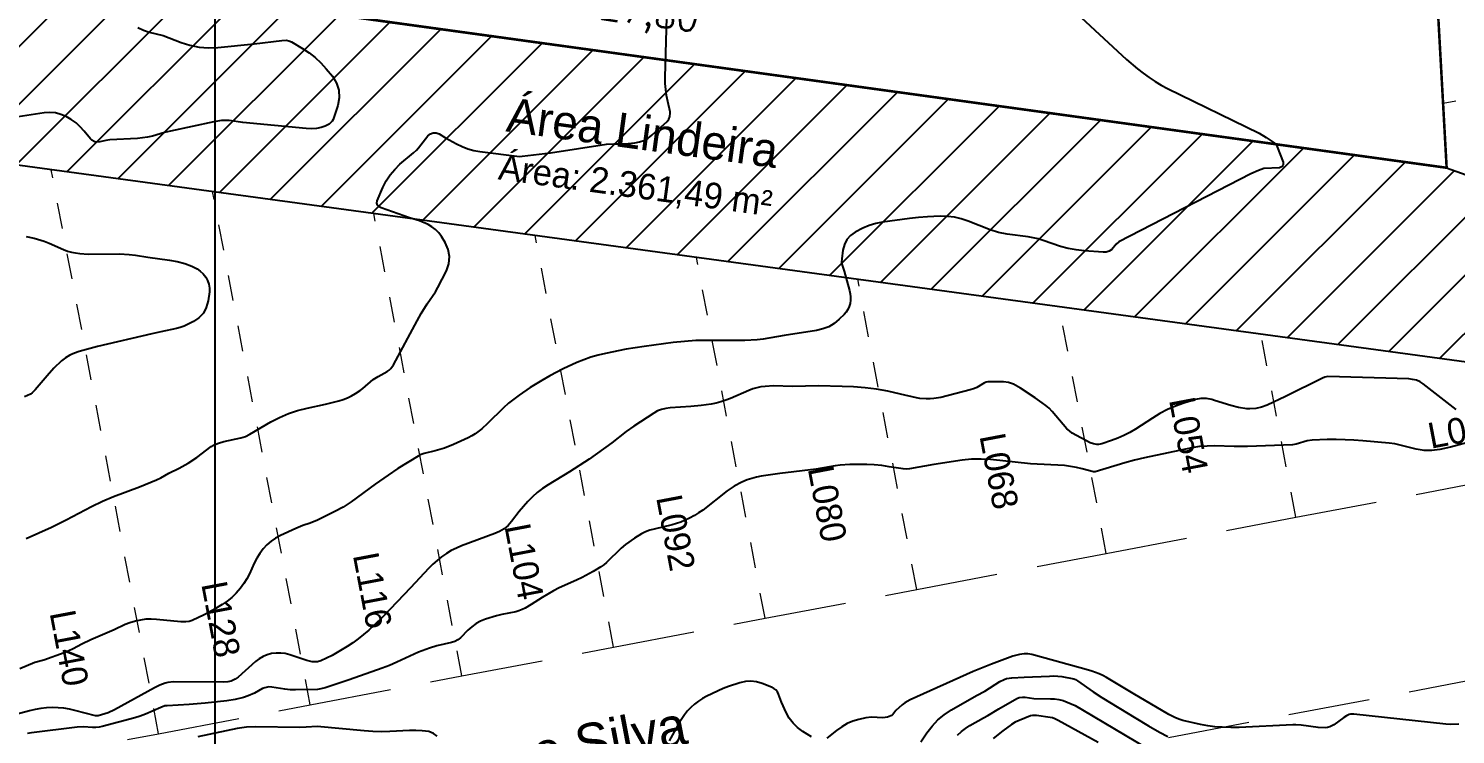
# Model space of a CAD drawing. Header units: metres. Extents: x 509389 to 509735, y 7767634 to 7768027.
# Drawn here: x 509500.5 to 509611.4, y 7767711.3 to 7767766.2 of the extents above; entities that cross this region are included whole.
import ezdxf

# ---------------------------------------------------------------- set-up
doc = ezdxf.new("R2010")
doc.units = ezdxf.units.M
doc.linetypes.add('DASHED', pattern=[19.05, 12.7, -6.35])
doc.linetypes.add('TRACEJADO', pattern=[2, 1, -1])
for name, color, linetype in [('CANEVA', 252, 'Continuous'), ('CURVAS-INTERMEDIARIAS', 39, 'Continuous'), ('CURVAS-MESTRA', 34, 'Continuous'), ('LIMITE-L', 7, 'Continuous')]:
    doc.layers.add(name, color=color, linetype=linetype)
for name, color, linetype, lineweight in [('K-ALINHAMENTO', 10, 'Continuous', 9), ('P-URB', 2, 'Continuous', 9), ('textos', 2, 'Continuous', 9)]:
    doc.layers.add(name, color=color, linetype=linetype, lineweight=lineweight)
doc.styles.add('EC_NOMES', font='GOTHIC.TTF')
doc.styles.add('ROMANS', font='romans')
doc.dimstyles.new('COTAS_1.0-S', dxfattribs={"dimtxt": 2, "dimasz": 2, "dimexe": 1.25, "dimexo": 0.625, "dimgap": 1, "dimtad": 0, "dimzin": 0, "dimtxsty": 'ROMANS', "dimblk": 'ARCHTICK', "dimblk1": 'ARCHTICK', "dimblk2": 'ARCHTICK', "dimcen": 2.5, "dimse1": 1, "dimse2": 1, "dimsd1": 1, "dimsd2": 1, "dimclrd": 2, "dimclre": 2, "dimclrt": 2, "dimadec": 0, "dimazin": 0, "dimtfac": 1, "dimtmove": 0, "dimatfit": 3, "dimfxl": 1, "dimarcsym": 0})

# ---------------------------------------------------------------- blocks, each defined once
blk = doc.blocks.new('*D26')
at = {"layer": 'Defpoints', "color": 0}
for p in [(509608.79, 7767790.6), (509610.74, 7767755.39), (509608.01, 7767755.24)]:
    blk.add_point(p, dxfattribs=at)
at = {"layer": 'textos', "color": 2, "insert": (509607.04, 7767772.84), "char_height": 2, "attachment_point": 5, "rotation": 273.1822, "style": 'ROMANS'}
blk.add_mtext('35,27', dxfattribs=at)
blk = doc.blocks.new('_ArchTick')
at = {"color": 0, "linetype": 'ByBlock', "const_width": 0.15}
blk.add_lwpolyline([(-0.5, -0.5), (0.5, 0.5)], dxfattribs=at)
blk = doc.blocks.new('*D27')
at = {"layer": 'Defpoints', "color": 0}
for p in [(509484.58, 7767776.01), (509484.14, 7767772.84), (509610.74, 7767755.39)]:
    blk.add_point(p, dxfattribs=at)
at = {"layer": 'textos', "color": 2, "insert": (509547.88, 7767767.28), "char_height": 2, "attachment_point": 5, "rotation": 352.1506, "style": 'ROMANS'}
blk.add_mtext('127,80', dxfattribs=at)

msp = doc.modelspace()

# ---------------------------------------------------------------- hatches: boundary and pattern name
at = {"layer": 'LIMITE-L', "transparency": 33554534}
h = msp.add_hatch(dxfattribs=at)
h.set_pattern_fill('ANSI31', color=3, style=0)
h.paths.add_polyline_path([(509638.764, 7767745.408), (509610.743, 7767755.389), (509484.139, 7767772.843), (509484.325, 7767767.342), (509452.231, 7767761.345), (509491.804, 7767756.662), (509632.695, 7767737.503)])

# ---------------------------------------------------------------- linework, layer by layer
at = {"layer": 'CANEVA'}
msp.add_line((509515, 7767634.128), (509515, 7768027.326), dxfattribs=at)
at = {"layer": 'CURVAS-INTERMEDIARIAS'}
for points, elevation in [([(509582.326, 7767767.073), (509585.858, 7767763.805), (509586.714, 7767763.084), (509587.154, 7767762.738), (509587.608, 7767762.412), (509588.073, 7767762.104), (509588.556, 7767761.825), (509589.051, 7767761.564), (509596.167, 7767758.07), (509596.713, 7767757.751), (509597.332, 7767757.335), (509597.478, 7767757.2), (509597.577, 7767757.029), (509598.04, 7767755.825), (509598.045, 7767755.668), (509598.007, 7767755.54), (509597.905, 7767755.454), (509597.759, 7767755.397), (509596.536, 7767755.328), (509596.12, 7767755.181), (509595.51, 7767754.915), (509585.269, 7767749.618), (509585.044, 7767749.457), (509584.702, 7767749.023), (509584.504, 7767748.899), (509584.276, 7767748.834), (509584.04, 7767748.824), (509582.551, 7767748.937), (509581.933, 7767749.007), (509581.322, 7767749.123), (509580.717, 7767749.269), (509579.363, 7767749.732), (509578.983, 7767749.85), (509578.597, 7767749.946), (509578.205, 7767750.011), (509576.584, 7767750.218), (509575.903, 7767750.351), (509575.243, 7767750.56), (509573.538, 7767751.239), (509573.009, 7767751.417), (509572.472, 7767751.549), (509571.923, 7767751.612), (509571.365, 7767751.629), (509570.385, 7767751.584), (509569.685, 7767751.532), (509568.987, 7767751.456), (509566.892, 7767751.155), (509566.365, 7767751.047), (509565.85, 7767750.901), (509565.354, 7767750.7), (509564.748, 7767750.393), (509564.396, 7767750.121), (509564.109, 7767749.804), (509563.922, 7767749.42), (509563.8, 7767748.992), (509563.709, 7767748.301), (509563.704, 7767748.058), (509563.756, 7767747.821), (509563.901, 7767747.347), (509564.314, 7767745.842), (509564.365, 7767745.592), (509564.393, 7767745.342), (509564.386, 7767745.089), (509564.357, 7767744.837), (509564.287, 7767744.594), (509564.191, 7767744.367), (509564.055, 7767744.161), (509563.891, 7767743.97), (509563.516, 7767743.606), (509563.12, 7767743.29), (509562.697, 7767743.029), (509562.233, 7767742.851), (509561.742, 7767742.728), (509559.228, 7767742.344), (509557.6, 7767742.065), (509557.131, 7767742.007), (509556.185, 7767741.957), (509554.813, 7767741.945), (509553.186, 7767741.968), (509552.373, 7767741.946), (509550.595, 7767741.791), (509548.354, 7767741.498), (509546.961, 7767741.279), (509545.345, 7767740.957), (509544.776, 7767740.816), (509544.214, 7767740.655), (509543.662, 7767740.461), (509543.117, 7767740.247), (509542.052, 7767739.756), (509541.017, 7767739.204), (509540.388, 7767738.844), (509539.493, 7767738.302), (509538.626, 7767737.714), (509537.802, 7767737.071), (509537.413, 7767736.722), (509536.185, 7767735.511), (509535.72, 7767735.084), (509535.223, 7767734.702), (509534.955, 7767734.542), (509534.676, 7767734.397), (509533.539, 7767733.867), (509532.838, 7767733.583), (509532.111, 7767733.373), (509531.248, 7767733.16), (509531.003, 7767733.08), (509530.77, 7767732.973), (509529.208, 7767731.994), (509528.443, 7767731.484), (509527.442, 7767730.777), (509525.576, 7767729.416), (509524.961, 7767729.003), (509524.311, 7767728.647), (509522.951, 7767727.987), (509522.393, 7767727.758), (509521.824, 7767727.556), (509521.263, 7767727.334), (509520.08, 7767726.796), (509519.7, 7767726.588), (509519.344, 7767726.348), (509519.025, 7767726.061), (509518.731, 7767725.743), (509518.474, 7767725.39), (509518.24, 7767725.023), (509518.04, 7767724.637), (509517.676, 7767723.814), (509517.472, 7767723.421), (509517.232, 7767723.048), (509516.968, 7767722.689), (509516.624, 7767722.303), (509516.29, 7767721.978), (509515.924, 7767721.689), (509515.537, 7767721.425), (509514.808, 7767720.986), (509514.136, 7767720.622), (509513.216, 7767720.183), (509512.974, 7767720.108), (509512.723, 7767720.067), (509512.342, 7767720.069), (509510.432, 7767720.268), (509510.02, 7767720.286), (509509.61, 7767720.273), (509509.204, 7767720.213), (509508.802, 7767720.121), (509508.367, 7767719.994), (509508.008, 7767719.87), (509507.148, 7767719.462), (509505.336, 7767718.689), (509504.645, 7767718.349), (509503.966, 7767717.983), (509503.621, 7767717.814), (509503.267, 7767717.664), (509501.685, 7767717.094), (509500.973, 7767716.907), (509499.825, 7767716.414)], 779), ([(509508.996, 7767766.298), (509509.419, 7767766.099), (509509.869, 7767765.947), (509510.959, 7767765.68), (509512.343, 7767765.136), (509513.042, 7767764.918), (509513.751, 7767764.767), (509514.474, 7767764.72), (509515.206, 7767764.741), (509518.033, 7767765.035), (509520.172, 7767765.29), (509520.51, 7767765.305), (509520.727, 7767765.273), (509520.93, 7767765.185), (509521.791, 7767764.669), (509522.298, 7767764.329), (509522.779, 7767763.957), (509523.22, 7767763.539), (509523.633, 7767763.09), (509524.113, 7767762.512), (509524.428, 7767761.98), (509524.625, 7767761.426), (509524.644, 7767760.839), (509524.546, 7767760.229), (509524.235, 7767759.287), (509524.169, 7767759.138), (509524.086, 7767759.001), (509523.978, 7767758.882), (509523.853, 7767758.777), (509523.564, 7767758.616), (509523.248, 7767758.516), (509522.876, 7767758.448), (509522.452, 7767758.418), (509522.082, 7767758.432), (509517.156, 7767758.911), (509516.086, 7767759.06), (509515.708, 7767759.069), (509515.493, 7767759.056), (509514.907, 7767758.971), (509511.533, 7767758.238), (509511.059, 7767758.123), (509510.124, 7767757.85), (509509.744, 7767757.766), (509509.36, 7767757.706), (509508.973, 7767757.674), (509506.804, 7767757.562), (509506.498, 7767757.514), (509506.045, 7767757.405), (509505.784, 7767757.392), (509505.648, 7767757.407), (509505.584, 7767757.43), (509505.408, 7767757.541), (509505.311, 7767757.641), (509504.821, 7767758.243), (509504.513, 7767758.576), (509504.182, 7767758.881), (509503.816, 7767759.143), (509503.427, 7767759.376), (509503.009, 7767759.543), (509502.585, 7767759.654), (509502.147, 7767759.681), (509501.701, 7767759.652), (509499.675, 7767759.338)], 781), ([(509500.3, 7767750.053), (509500.929, 7767749.909), (509501.715, 7767749.68), (509502.095, 7767749.531), (509503.209, 7767749.025), (509503.513, 7767748.915), (509503.825, 7767748.832), (509504.144, 7767748.766), (509504.467, 7767748.722), (509505.116, 7767748.673), (509507.556, 7767748.698), (509508.313, 7767748.651), (509508.814, 7767748.59), (509509.751, 7767748.439), (509511.453, 7767748.204), (509512.048, 7767748.102), (509512.631, 7767747.956), (509513.191, 7767747.737), (509513.589, 7767747.525), (509513.842, 7767747.345), (509514.065, 7767747.128), (509514.266, 7767746.886), (509514.414, 7767746.615), (509514.519, 7767746.334), (509514.557, 7767746.036), (509514.551, 7767745.728), (509514.457, 7767745.029), (509514.309, 7767744.527), (509514.081, 7767744.082), (509513.733, 7767743.723), (509513.306, 7767743.421), (509512.579, 7767743.073), (509512.29, 7767742.964), (509511.993, 7767742.88), (509510.773, 7767742.636), (509510.073, 7767742.479), (509505.857, 7767741.477), (509504.427, 7767741.107), (509504.052, 7767740.978), (509503.695, 7767740.817), (509503.363, 7767740.608), (509503.047, 7767740.367), (509502.466, 7767739.815), (509501.929, 7767739.22), (509501.004, 7767738.112), (509500.767, 7767737.884), (509500.63, 7767737.793), (509500.179, 7767737.576)], 781), ([(509611.49, 7767736.59), (509608.929, 7767738.585), (509608.674, 7767738.748), (509608.394, 7767738.862), (509608.098, 7767738.932), (509607.795, 7767738.962), (509601.499, 7767739.151), (509601.285, 7767739.113), (509601.081, 7767739.036), (509598.208, 7767737.599), (509596.799, 7767736.929), (509596.36, 7767736.765), (509595.9, 7767736.668), (509595.432, 7767736.64), (509595.198, 7767736.654), (509594.55, 7767736.758), (509593.973, 7767736.899), (509592.702, 7767737.302), (509592.49, 7767737.357), (509592.061, 7767737.437), (509591.631, 7767737.45), (509591.209, 7767737.367), (509590.318, 7767737.087), (509589.675, 7767736.855), (509589.049, 7767736.589), (509588.447, 7767736.273), (509587.861, 7767735.922), (509586.561, 7767735.07), (509586.112, 7767734.801), (509585.652, 7767734.557), (509585.174, 7767734.351), (509584.683, 7767734.169), (509583.942, 7767733.929), (509583.682, 7767733.878), (509583.55, 7767733.878), (509583.285, 7767733.921), (509583.031, 7767734.007), (509581.961, 7767734.557), (509581.623, 7767734.76), (509581.413, 7767734.918), (509581.222, 7767735.097), (509580.07, 7767736.442), (509579.83, 7767736.683), (509579.574, 7767736.905), (509579.306, 7767737.115), (509578.748, 7767737.509), (509577.624, 7767738.243), (509577.075, 7767738.548), (509576.688, 7767738.689), (509576.28, 7767738.735), (509575.082, 7767738.729), (509574.938, 7767738.711), (509574.803, 7767738.657), (509574.207, 7767738.307), (509574.045, 7767738.229), (509573.704, 7767738.114), (509571.405, 7767737.53), (509570.868, 7767737.433), (509570.597, 7767737.413), (509570.288, 7767737.41), (509569.779, 7767737.453), (509569.529, 7767737.498), (509568.281, 7767737.794), (509567.284, 7767738.004), (509566.407, 7767738.163), (509565.522, 7767738.275), (509564.633, 7767738.346), (509563.742, 7767738.384), (509561.901, 7767738.425), (509559.883, 7767738.38), (509558.416, 7767738.422), (509557.753, 7767738.389), (509557.425, 7767738.345), (509557.103, 7767738.28), (509556.789, 7767738.185), (509556.479, 7767738.069), (509555.058, 7767737.456), (509554.692, 7767737.313), (509554.32, 7767737.187), (509553.941, 7767737.088), (509553.556, 7767737.005), (509552.776, 7767736.89), (509551.991, 7767736.819), (509550.37, 7767736.719), (509550.033, 7767736.679), (509549.703, 7767736.6), (509549.543, 7767736.543), (509549.387, 7767736.478), (509549.092, 7767736.313), (509547.556, 7767735.3), (509546.965, 7767734.889), (509545.835, 7767733.999), (509544.085, 7767732.74), (509542.541, 7767731.736), (509540.89, 7767730.734), (509540.458, 7767730.454), (509540.045, 7767730.148), (509539.663, 7767729.805), (509539.302, 7767729.437), (509538.622, 7767728.653), (509538.048, 7767727.872), (509537.772, 7767727.565), (509537.462, 7767727.299), (509537.116, 7767727.098), (509536.747, 7767726.934), (509534.16, 7767725.981), (509533.749, 7767725.81), (509533.351, 7767725.615), (509532.972, 7767725.384), (509532.607, 7767725.13), (509531.923, 7767724.556), (509531.603, 7767724.245), (509530.18, 7767722.71), (509528.08, 7767720.528), (509527.33, 7767719.788), (509526.938, 7767719.436), (509526.539, 7767719.093), (509526.126, 7767718.767), (509525.703, 7767718.455), (509525.265, 7767718.163), (509524.103, 7767717.469), (509523.654, 7767717.239), (509523.221, 7767717.043), (509522.957, 7767716.965), (509522.681, 7767716.955), (509522.541, 7767716.972), (509522.131, 7767717.07), (509520.792, 7767717.517), (509520.446, 7767717.603), (509520.097, 7767717.653), (509519.746, 7767717.648), (509519.391, 7767717.607), (509519.049, 7767717.51), (509518.723, 7767717.38), (509518.422, 7767717.199), (509518.138, 7767716.985), (509516.777, 7767715.766), (509516.556, 7767715.621), (509516.23, 7767715.467), (509515.993, 7767715.405), (509515.62, 7767715.384), (509511.767, 7767715.409), (509511.325, 7767715.368), (509511.111, 7767715.312), (509510.695, 7767715.149), (509510.29, 7767714.953), (509507.167, 7767713.225), (509506.668, 7767713.012), (509505.89, 7767712.766), (509505.688, 7767712.773), (509504.1, 7767713.185), (509503.664, 7767713.28), (509503.226, 7767713.353), (509502.783, 7767713.39), (509502.338, 7767713.404), (509501.892, 7767713.384), (509501.449, 7767713.342), (509501.011, 7767713.266), (509500.576, 7767713.168), (509496.952, 7767712.201)], 778), ([(509612.676, 7767734.111), (509611.04, 7767733.668), (509610.214, 7767733.478), (509609.602, 7767733.397), (509609.293, 7767733.395), (509608.984, 7767733.414), (509608.368, 7767733.508), (509607.118, 7767733.829), (509606.703, 7767733.914), (509606.285, 7767733.979), (509604.216, 7767734.162), (509603.528, 7767734.208), (509602.841, 7767734.239), (509602.152, 7767734.249), (509601.464, 7767734.244), (509600.283, 7767734.207), (509599.901, 7767734.141), (509599.052, 7767733.887), (509598.757, 7767733.848), (509595.252, 7767733.721), (509594.234, 7767733.721), (509592.707, 7767733.761), (509592.112, 7767733.751), (509591.52, 7767733.705), (509590.933, 7767733.609), (509587.247, 7767732.827), (509586.48, 7767732.64), (509585.718, 7767732.431), (509583.416, 7767731.736), (509583.284, 7767731.74), (509582.411, 7767731.976), (509581.956, 7767732.083), (509581.497, 7767732.169), (509581.035, 7767732.224), (509578.387, 7767732.374), (509575.291, 7767732.693), (509574.548, 7767732.734), (509574.176, 7767732.737), (509573.806, 7767732.727), (509573.067, 7767732.653), (509570.879, 7767732.322), (509568.994, 7767731.985), (509568.777, 7767731.959), (509568.486, 7767731.968), (509567.403, 7767732.144), (509566.824, 7767732.223), (509566.244, 7767732.282), (509565.661, 7767732.309), (509565.077, 7767732.316), (509564.33, 7767732.305), (509563.579, 7767732.261), (509563.206, 7767732.211), (509561.72, 7767731.96), (509558.892, 7767731.604), (509557.456, 7767731.399), (509557.088, 7767731.327), (509556.725, 7767731.236), (509556.372, 7767731.114), (509555.938, 7767730.931), (509555.358, 7767730.623), (509554.817, 7767730.252), (509552.907, 7767728.772), (509552.587, 7767728.551), (509552.256, 7767728.348), (509551.867, 7767728.128), (509551.543, 7767727.971), (509551.214, 7767727.831), (509550.874, 7767727.717), (509550.528, 7767727.62), (509549.131, 7767727.291), (509548.791, 7767727.194), (509548.461, 7767727.075), (509548.145, 7767726.922), (509547.596, 7767726.59), (509546.893, 7767726.079), (509546.565, 7767725.794), (509545.431, 7767724.689), (509545.217, 7767724.516), (509544.988, 7767724.364), (509544.381, 7767723.999), (509543.522, 7767723.522), (509543.08, 7767723.308), (509541.752, 7767722.716), (509541.296, 7767722.488), (509540.419, 7767721.97), (509539.558, 7767721.419), (509539.097, 7767721.147), (509538.86, 7767721.028), (509538.617, 7767720.927), (509538.364, 7767720.851), (509537.279, 7767720.645), (509536.861, 7767720.549), (509536.012, 7767720.291), (509535.636, 7767720.128), (509535.28, 7767719.935), (509534.955, 7767719.694), (509534.65, 7767719.422), (509534.062, 7767718.838), (509533.855, 7767718.682), (509533.629, 7767718.558), (509533.384, 7767718.479), (509532.241, 7767718.218), (509531.657, 7767718.042), (509530.804, 7767717.708), (509529.125, 7767716.936), (509528.559, 7767716.694), (509527.986, 7767716.471), (509525.415, 7767715.574), (509523.562, 7767714.953), (509523.22, 7767714.858), (509522.958, 7767714.818), (509521.243, 7767714.777), (509520.829, 7767714.794), (509520.416, 7767714.834), (509519.394, 7767714.994), (509519.183, 7767715.01), (509519.079, 7767715.001), (509518.871, 7767714.957), (509518.675, 7767714.881), (509518.055, 7767714.535), (509517.559, 7767714.32), (509517.191, 7767714.2), (509516.551, 7767714.04), (509515.9, 7767713.937), (509514.223, 7767713.752), (509512.972, 7767713.649), (509511.26, 7767713.556), (509511.093, 7767713.534), (509510.773, 7767713.42), (509509.58, 7767712.891), (509509.175, 7767712.736), (509508.762, 7767712.602), (509506.225, 7767711.934), (509505.977, 7767711.884), (509505.726, 7767711.861), (509505.473, 7767711.859), (509504.757, 7767711.906), (509504.281, 7767711.896), (509500.724, 7767711.437), (509500.398, 7767711.381)], 777), ([(509611.681, 7767712.116), (509611.052, 7767712.093), (509610.678, 7767712.119), (509603.516, 7767712.904), (509603.395, 7767712.906), (509603.278, 7767712.895), (509603.164, 7767712.863), (509602.945, 7767712.757), (509602.737, 7767712.627), (509601.967, 7767712.07), (509601.814, 7767711.978), (509601.654, 7767711.905), (509601.484, 7767711.861), (509601.307, 7767711.837), (509600.762, 7767711.85), (509599.434, 7767712.032), (509599.006, 7767712.072), (509598.791, 7767712.076), (509594.621, 7767711.852), (509593.957, 7767711.85), (509593.294, 7767711.873), (509592.727, 7767711.919), (509592.164, 7767711.993), (509591.606, 7767712.1), (509590.233, 7767712.407), (509589.913, 7767712.513), (509589.603, 7767712.647), (509589.154, 7767712.883), (509586.361, 7767714.502), (509584.304, 7767715.748), (509584.019, 7767715.901), (509583.723, 7767716.031), (509583.153, 7767716.241), (509582.708, 7767716.377), (509578.784, 7767717.461), (509578.49, 7767717.53), (509578.193, 7767717.577), (509577.894, 7767717.588), (509577.539, 7767717.537), (509577.017, 7767717.395), (509575.352, 7767716.783), (509573.926, 7767716.219), (509569.046, 7767714.02), (509568.608, 7767713.775), (509568.409, 7767713.624), (509567.928, 7767713.174), (509567.688, 7767712.863), (509567.619, 7767712.8), (509567.538, 7767712.754), (509567.274, 7767712.676), (509566.904, 7767712.62), (509566.023, 7767712.674), (509565.586, 7767712.616), (509565.052, 7767712.492), (509564.583, 7767712.349), (509564.134, 7767712.165), (509563.714, 7767711.921), (509563.313, 7767711.638), (509562.559, 7767711.021)], 776), ([(509561.365, 7767711.139), (509560.68, 7767711.556), (509560.281, 7767711.853), (509559.926, 7767712.189), (509559.638, 7767712.584), (509559.394, 7767713.018), (509559.031, 7767713.84), (509558.802, 7767714.441), (509558.711, 7767714.623), (509558.595, 7767714.781), (509558.441, 7767714.902), (509558.263, 7767715), (509557.517, 7767715.285), (509557.087, 7767715.401), (509556.656, 7767715.458), (509556.222, 7767715.427), (509555.786, 7767715.339), (509554.914, 7767715.06), (509554.484, 7767714.897), (509553.221, 7767714.303), (509552.887, 7767714.12), (509552.568, 7767713.916), (509552.271, 7767713.681), (509551.989, 7767713.425), (509551.731, 7767713.143), (509551.489, 7767712.849), (509551.271, 7767712.537), (509551.069, 7767712.212), (509550.288, 7767710.826)], 776), ([(509572.721, 7767711.276), (509573.015, 7767711.551), (509573.337, 7767711.794), (509573.677, 7767712.014), (509574.728, 7767712.617), (509575.082, 7767712.799), (509575.914, 7767713.313), (509577.325, 7767714.113), (509577.499, 7767714.188), (509577.782, 7767714.226), (509577.973, 7767714.216), (509578.646, 7767714.111), (509579.931, 7767714.099), (509580.265, 7767714.077), (509580.594, 7767714.031), (509580.917, 7767713.948), (509581.234, 7767713.84), (509581.849, 7767713.563), (509582.442, 7767713.239), (509588.249, 7767709.773)], 774), ([(509583.656, 7767710.686), (509580.547, 7767712.403), (509580.286, 7767712.532), (509580.106, 7767712.601), (509579.919, 7767712.648), (509578.863, 7767712.789), (509578.698, 7767712.804), (509578.534, 7767712.797), (509578.376, 7767712.755), (509577.516, 7767712.415), (509577.209, 7767712.263), (509576.915, 7767712.087), (509576.227, 7767711.594), (509575.481, 7767711.014)], 773), ([(509532.264, 7767711.178), (509531.982, 7767711.4), (509531.605, 7767711.551), (509531.103, 7767711.594), (509530.601, 7767711.618), (509530.098, 7767711.616), (509528.589, 7767711.543), (509527.918, 7767711.535), (509527.247, 7767711.56), (509526.577, 7767711.605), (509522.923, 7767711.941), (509522.062, 7767711.882), (509521.565, 7767711.864), (509518.166, 7767711.902), (509517.428, 7767711.877), (509517.062, 7767711.835), (509516.698, 7767711.77), (509513.649, 7767711.128)], 776)]:
    msp.add_lwpolyline(points, dxfattribs=dict(at, elevation=elevation))
at = {"layer": 'CURVAS-MESTRA'}
for points, elevation in [([(509500.295, 7767726.562), (509502.277, 7767727.45), (509503.427, 7767728.022), (509505.396, 7767729.05), (509506.236, 7767729.459), (509507.101, 7767729.813), (509509.117, 7767730.574), (509510.443, 7767731.124), (509510.767, 7767731.275), (509511.39, 7767731.628), (509512.202, 7767732.029), (509512.894, 7767732.425), (509513.565, 7767732.855), (509514.694, 7767733.707), (509514.872, 7767733.814), (509515.061, 7767733.901), (509515.256, 7767733.974), (509515.661, 7767734.09), (509516.991, 7767734.381), (509517.353, 7767734.49), (509517.691, 7767734.659), (509519.335, 7767735.62), (509520.006, 7767735.967), (509520.695, 7767736.271), (509521.408, 7767736.509), (509522.139, 7767736.704), (509523.566, 7767737.016), (509524.608, 7767737.264), (509524.947, 7767737.367), (509525.277, 7767737.491), (509525.592, 7767737.648), (509525.898, 7767737.827), (509526.271, 7767738.079), (509526.481, 7767738.235), (509527.277, 7767738.914), (509527.665, 7767739.153), (509528.38, 7767739.554), (509528.524, 7767739.657), (509528.656, 7767739.773), (509528.867, 7767740.054), (509530.707, 7767743.497), (509531.017, 7767744.051), (509531.491, 7767744.807), (509532.13, 7767745.738), (509532.314, 7767746.066), (509532.977, 7767747.364), (509533.158, 7767747.927), (509533.222, 7767748.485), (509533.112, 7767749.035), (509532.885, 7767749.581), (509532.598, 7767750.042), (509532.383, 7767750.328), (509532.141, 7767750.582), (509531.857, 7767750.79), (509531.547, 7767750.967), (509530.876, 7767751.257), (509530.095, 7767751.495), (509527.898, 7767752.263), (509527.74, 7767752.351), (509527.619, 7767752.486), (509527.565, 7767752.649), (509527.593, 7767752.82), (509528.032, 7767753.857), (509528.291, 7767754.363), (509528.592, 7767754.836), (509528.958, 7767755.263), (509529.366, 7767755.657), (509530.424, 7767756.543), (509530.661, 7767756.764), (509530.82, 7767756.947), (509531.537, 7767757.872), (509531.734, 7767758.027), (509531.943, 7767758.116), (509532.169, 7767758.105), (509532.407, 7767758.028), (509532.916, 7767757.72), (509533.761, 7767757.243), (509534.194, 7767757.034), (509534.638, 7767756.86), (509535.099, 7767756.738), (509535.572, 7767756.651), (509538.671, 7767756.273), (509538.867, 7767756.281), (509541.064, 7767756.559), (509545.413, 7767757.228), (509546.002, 7767757.258), (509546.859, 7767757.25), (509547.622, 7767757.319), (509547.988, 7767757.396), (509548.335, 7767757.514), (509548.654, 7767757.695), (509548.954, 7767757.917), (509550.13, 7767758.975), (509550.278, 7767759.162), (509550.358, 7767759.386), (509550.375, 7767759.63), (509550.364, 7767759.751), (509550.183, 7767760.548), (509550.093, 7767761.009), (509550.027, 7767761.472), (509549.997, 7767761.939), (509549.992, 7767762.409), (509550.117, 7767767.09)], 780), ([(509569.865, 7767710.746), (509570.332, 7767711.445), (509570.736, 7767711.967), (509571.182, 7767712.445), (509571.689, 7767712.857), (509572.237, 7767713.224), (509574.199, 7767714.348), (509574.826, 7767714.678), (509575.994, 7767715.435), (509576.335, 7767715.6), (509576.526, 7767715.668), (509576.929, 7767715.72), (509577.884, 7767715.777), (509579.871, 7767715.864), (509580.188, 7767715.866), (509580.505, 7767715.854), (509580.82, 7767715.819), (509581.757, 7767715.643), (509581.879, 7767715.595), (509582.05, 7767715.499), (509583.268, 7767714.625), (509583.925, 7767714.201), (509586.569, 7767712.578), (509587.559, 7767711.993), (509588.412, 7767711.505), (509589.067, 7767711.159)], 775)]:
    msp.add_lwpolyline(points, dxfattribs=dict(at, elevation=elevation))
at = {"layer": 'K-ALINHAMENTO', "linetype": 'DASHED', "ltscale": 0.5}
for points in [[(509452.231, 7767761.345), (509454.475, 7767749.557), (509456.718, 7767737.768), (509458.962, 7767725.98), (509461.206, 7767714.192), (509463.45, 7767702.403), (509487.027, 7767706.891), (509498.815, 7767709.135), (509510.603, 7767711.379), (509522.392, 7767713.622), (509534.18, 7767715.866), (509545.968, 7767718.11), (509557.757, 7767720.354), (509569.545, 7767722.598), (509584.281, 7767725.402), (509599.016, 7767728.207), (509630.452, 7767734.191), (509632.695, 7767737.503)], [(509620.725, 7767711.98), (509623.433, 7767717.585), (509525.196, 7767698.887), (509513.408, 7767696.643), (509501.62, 7767694.399), (509489.831, 7767692.155), (509466.255, 7767687.668), (509467.19, 7767682.756)]]:
    msp.add_lwpolyline(points, dxfattribs=at)
at = {"layer": 'LIMITE-L', "const_width": 0.2}
msp.add_lwpolyline([(509482.589, 7767818.74), (509511.541, 7767823.9), (509511.098, 7767848.897), (509606.152, 7767866.444), (509605.403, 7767805.225), (509608.785, 7767790.6), (509610.743, 7767755.389), (509484.139, 7767772.843)], close=True, dxfattribs=at)
at = {"layer": 'LIMITE-L', "color": 3}
msp.add_lwpolyline([(509610.743, 7767755.389), (509638.764, 7767745.408), (509632.695, 7767737.503), (509491.804, 7767756.662), (509452.231, 7767761.345), (509484.325, 7767767.342), (509484.139, 7767772.843)], close=True, dxfattribs=at)
at = {"layer": 'P-URB', "linetype": 'TRACEJADO', "ltscale": 2, "transparency": 33554687}
for points in [[(509635.024, 7767765.056), (509610.465, 7767760.381)], [(509510.603, 7767711.379), (509502.255, 7767755.241)], [(509522.392, 7767713.622), (509514.795, 7767753.536)], [(509534.18, 7767715.866), (509527.335, 7767751.83)], [(509545.968, 7767718.11), (509539.875, 7767750.125)], [(509557.757, 7767720.354), (509552.415, 7767748.42)], [(509569.545, 7767722.598), (509564.955, 7767746.715)], [(509584.281, 7767725.402), (509580.63, 7767744.583)], [(509599.016, 7767728.207), (509596.305, 7767742.451)]]:
    msp.add_lwpolyline(points, dxfattribs=at)

# ---------------------------------------------------------------- texts
at = {"layer": 'textos', "color": 3, "transparency": 33554687, "style": 'EC_NOMES'}
for s, rotation, p in [('L054', 280.77682, (509589.15, 7767737.338)), ('L036', 10.77682, (509609.512, 7767733.532)), ('L068', 280.77682, (509574.414, 7767734.533)), ('L080', 280.77682, (509561.064, 7767731.992)), ('L092', 280.77682, (509549.276, 7767729.748)), ('L104', 280.77682, (509537.487, 7767727.504)), ('L116', 280.77682, (509525.699, 7767725.26)), ('L128', 280.77682, (509513.911, 7767723.017)), ('L140', 280.77682, (509502.122, 7767720.773))]:
    msp.add_text(s, height=2, rotation=rotation, dxfattribs=at).set_placement(p)
at = {"layer": 'textos', "style": 'EC_NOMES'}
msp.add_text('Rua Armando da Fonseca e Silva', height=3, rotation=10.77682, dxfattribs=at).set_placement((509492.921, 7767699.415))
at = {"layer": 'textos', "insert": (509547.956, 7767756.062), "char_height": 2, "width": 56.77306, "attachment_point": 5, "rotation": 352.25597, "style": 'EC_NOMES'}
msp.add_mtext('\\C6;{\\H1.3333333333x;Área Lindeira}\\P\\C4;Área: 2.361,49 m²', dxfattribs=at)

# ---------------------------------------------------------------- dimensions: what is measured, and where the dimension line sits
at = {"layer": 'textos'}
for p1, p2, distance, picture, middle in [((509608.785, 7767790.6), (509610.743, 7767755.389), -2.733, '*D26', (509607.035, 7767772.843)), ((509610.743, 7767755.389), (509484.139, 7767772.843), -3.199, '*D27', (509547.878, 7767767.285))]:
    dim = msp.add_aligned_dim(p1=p1, p2=p2, distance=distance, dimstyle='COTAS_1.0-S', dxfattribs=at)
    dim.commit()
    dim.dimension.update_dxf_attribs({"geometry": picture, "text_midpoint": middle})

doc.saveas('drawing.dxf')
